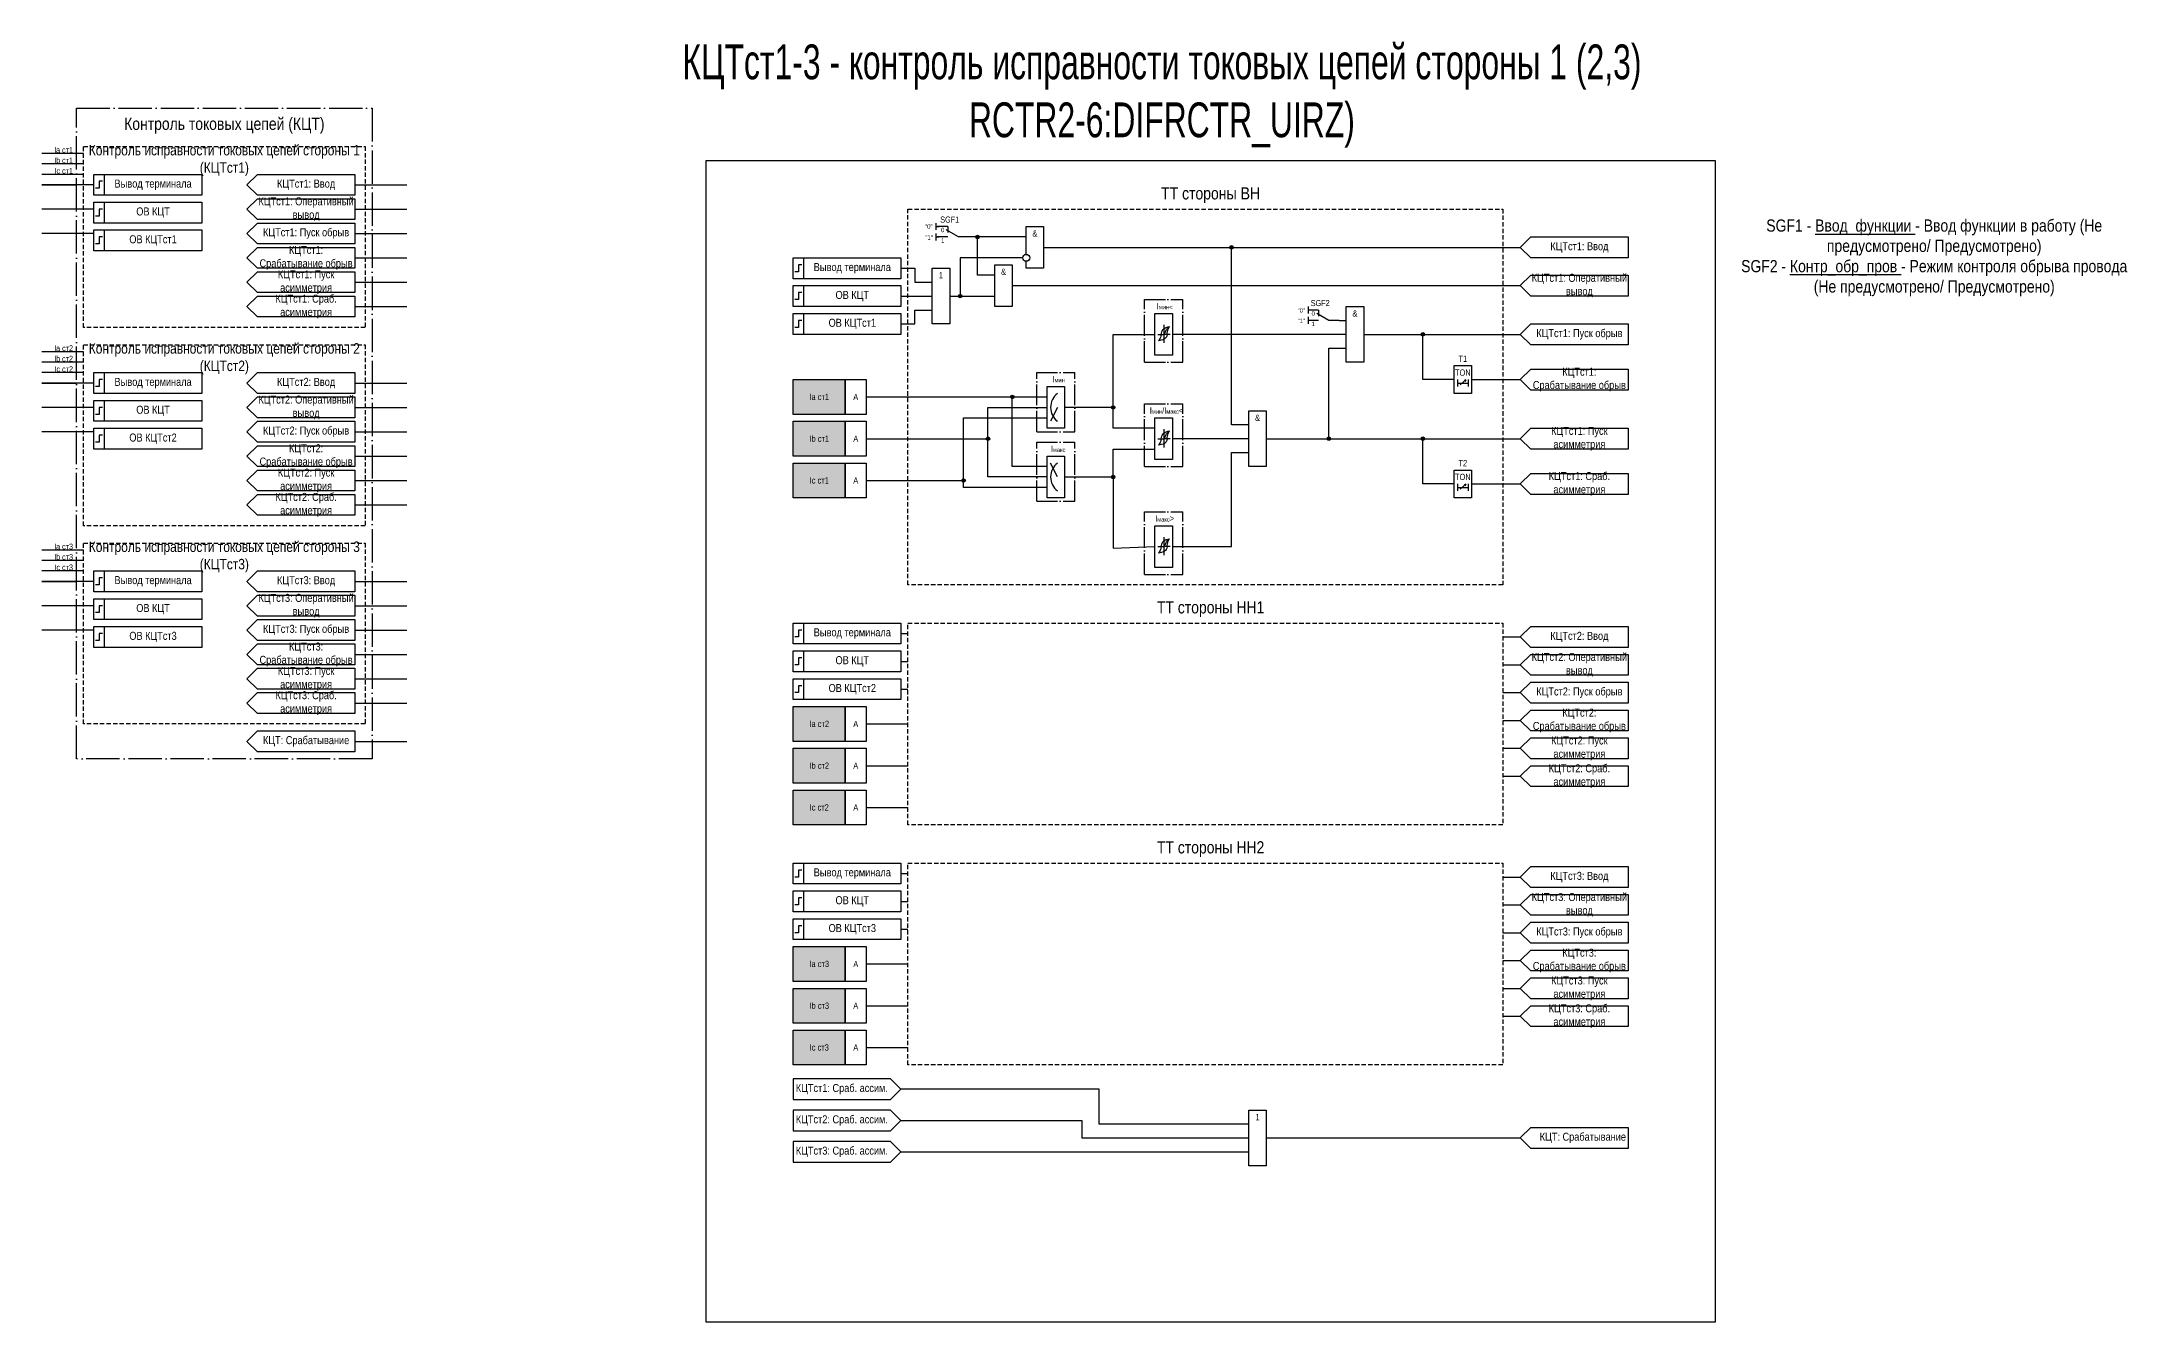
# Model space of a CAD drawing. Header units: millimetres. Extents: x -1365 to 957, y -7 to 368.
# Drawn here: x -1365 to -766, y 0 to 368 of the extents above; entities that cross this region are included whole.
import ezdxf
from ezdxf.enums import TextEntityAlignment as Align

# ---------------------------------------------------------------- set-up
doc = ezdxf.new("R2010")
doc.units = ezdxf.units.MM
doc.linetypes.add('ACAD_ISO04W100', pattern=[30, 24, -3, 0, -3])
doc.linetypes.add('штриховая2', pattern=[0.375, 0.25, -0.125])
doc.layers.add('TEXT', color=7, linetype='Continuous', lineweight=25)
doc.layers.add('Основная', color=7, linetype='Continuous')
doc.styles.add('1.8_Gost_RD', font='ARIALN.TTF', dxfattribs={"height": 1.8})
doc.styles.add('2.5_Gost_RD', font='ARIALN.TTF', dxfattribs={"height": 2.5})
doc.styles.add('3.5_Gost_RD', font='ARIALN.TTF', dxfattribs={"height": 3.5})
doc.styles.add('Вывод', font='ARIALN.TTF', dxfattribs={"height": 2.5})
doc.styles.add('Компонент', font='ARIALN.TTF', dxfattribs={"height": 3.5})

# ---------------------------------------------------------------- blocks, each defined once
blk = doc.blocks.new('*U70')
at = {"layer": 'Основная', "linetype": 'ACAD_ISO04W100', "ltscale": 0.25}
for p, q in [((0, 0), (11, 0)), ((0, -17), (0, 0)), ((11, -17), (11, 0)), ((0, -17), (11, -17))]:
    blk.add_line(p, q, dxfattribs=at)
at = {"layer": 'Основная', "style": 'Компонент'}
blk.add_attdef('ОУ', text='', height=3.5, dxfattribs=at).set_placement((11, 0), align=Align.MIDDLE_CENTER)
blk = doc.blocks.new('Точка')
at = {"ltscale": 100}
h = blk.add_hatch(color=256, dxfattribs=at)
h.dxf.hatch_style = 1
edge = h.paths.add_edge_path()
edge.add_arc((0, 0), 0.5, 0, 360)
blk.add_circle((0, 0), 0.5, dxfattribs=at)
blk = doc.blocks.new('*U71')
at = {"layer": 'Основная', "linetype": 'ACAD_ISO04W100', "ltscale": 0.25}
for p, q in [((0, 0), (11, 0)), ((0, -18), (0, 0)), ((11, -18), (11, 0)), ((0, -18), (11, -18))]:
    blk.add_line(p, q, dxfattribs=at)
at = {"layer": 'Основная', "style": 'Компонент'}
blk.add_attdef('ОУ', text='', height=3.5, dxfattribs=at).set_placement((11, 0), align=Align.MIDDLE_CENTER)
blk = doc.blocks.new('*U80')
at = {"layer": 'Основная', "color": 0}
blk.add_line((0, 0), (7, 4), dxfattribs=at)
at = {"layer": 'Основная', "ltscale": 0.35}
blk.add_line((6, 6), (6, 2.5), dxfattribs=at)
blk = doc.blocks.new('*U91')
at = {"layer": 'Основная', "color": 0}
for p, q in [((-3, 6), (-9, 6)), ((-3, 0), (-9, 0)), ((9, 0), (3, 0))]:
    blk.add_line(p, q, dxfattribs=at)
at = {"layer": 'Основная', "ltscale": 0.25, "xscale": -1}
blk.add_blockref('*U80', (3, 0), dxfattribs=at)
at = {"layer": 'Основная'}
for tag, height, style, p in [('В1', 2.5, 'Вывод', (-13, 6)), ('В2', 2.5, 'Вывод', (-6, 4)), ('ОУ', 3.5, 'Компонент', (-2, 10)), ('В3', 2.5, 'Вывод', (-6, -2))]:
    blk.add_attdef(tag, text='', height=height, dxfattribs=dict(at, style=style)).set_placement(p, align=Align.MIDDLE_CENTER)
blk = doc.blocks.new('*U82')
at = {"layer": 'Основная', "color": 0}
for p, q in [((-3, 6), (-9, 6)), ((-3, 0), (-9, 0)), ((9, 0), (3, 0))]:
    blk.add_line(p, q, dxfattribs=at)
at = {"layer": 'Основная', "ltscale": 0.25, "xscale": -1}
blk.add_blockref('*U80', (3, 0), dxfattribs=at)
at = {"layer": 'Основная'}
for tag, height, style, p in [('В1', 2.5, 'Вывод', (-14, 6)), ('В2', 2.5, 'Вывод', (-6, 4)), ('ОУ', 3.5, 'Компонент', (-2, 10)), ('В3', 2.5, 'Вывод', (-6, -2))]:
    blk.add_attdef(tag, text='', height=height, dxfattribs=dict(at, style=style)).set_placement(p, align=Align.MIDDLE_CENTER)

msp = doc.modelspace()

# ---------------------------------------------------------------- hatches: boundary and pattern name
at = {"ltscale": 100, "true_color": 0xf7941d}
h = msp.add_hatch(color=30, dxfattribs=at)
h.dxf.hatch_style = 1
h.paths.add_polyline_path([(-1149, 271), (-1134, 271), (-1134, 261), (-1149, 261)])
h = msp.add_hatch(color=30, dxfattribs=at)
h.dxf.hatch_style = 1
h.paths.add_polyline_path([(-1149, 259), (-1134, 259), (-1134, 249), (-1149, 249)])
h = msp.add_hatch(color=30, dxfattribs=at)
h.dxf.hatch_style = 1
h.paths.add_polyline_path([(-1149, 247), (-1134, 247), (-1134, 237), (-1149, 237)])
h = msp.add_hatch(color=30, dxfattribs=at)
h.dxf.hatch_style = 1
h.paths.add_polyline_path([(-1149, 177), (-1134, 177), (-1134, 167), (-1149, 167)])
h = msp.add_hatch(color=30, dxfattribs=at)
h.dxf.hatch_style = 1
h.paths.add_polyline_path([(-1149, 165), (-1134, 165), (-1134, 155), (-1149, 155)])
h = msp.add_hatch(color=30, dxfattribs=at)
h.dxf.hatch_style = 1
h.paths.add_polyline_path([(-1149, 153), (-1134, 153), (-1134, 143), (-1149, 143)])
h = msp.add_hatch(color=30, dxfattribs=at)
h.dxf.hatch_style = 1
h.paths.add_polyline_path([(-1149, 108), (-1134, 108), (-1134, 98), (-1149, 98)])
h = msp.add_hatch(color=30, dxfattribs=at)
h.dxf.hatch_style = 1
h.paths.add_polyline_path([(-1149, 96), (-1134, 96), (-1134, 86), (-1149, 86)])
h = msp.add_hatch(color=30, dxfattribs=at)
h.dxf.hatch_style = 1
h.paths.add_polyline_path([(-1149, 84), (-1134, 84), (-1134, 74), (-1149, 74)])

# ---------------------------------------------------------------- linework, layer by layer
at = {"ltscale": 100}
for p, q in [((-1353, 336), (-1365, 336)), ((-1353, 333), (-1365, 333)), ((-1353, 330), (-1365, 330)), ((-1350, 327), (-1365, 327)), ((-1365, 327), (-1355, 327)), ((-1275, 327), (-1260, 327)), ((-1350, 320), (-1365, 320)), ((-1275, 320), (-1260, 320)), ((-1350, 313), (-1365, 313)), ((-1275, 313), (-1260, 313)), ((-1108, 316), (-1108, 314)), ((-1108, 315), (-1107, 315)), ((-1108, 313), (-1108, 311)), ((-1108, 312), (-1107, 312)), ((-1275, 306), (-1260, 306)), ((-1275, 299), (-1260, 299)), ((-1118, 295), (-1109, 295)), ((-1104, 295), (-1091, 295)), ((-1275, 292), (-1260, 292)), ((-1353, 279), (-1365, 279)), ((-1353, 276), (-1365, 276)), ((-1353, 273), (-1365, 273)), ((-1350, 270), (-1365, 270)), ((-1365, 270), (-1355, 270)), ((-1275, 270), (-1260, 270)), ((-1350, 263), (-1365, 263)), ((-1275, 263), (-1260, 263)), ((-1350, 256), (-1365, 256)), ((-1275, 256), (-1260, 256)), ((-1275, 249), (-1260, 249)), ((-1275, 242), (-1260, 242)), ((-1275, 235), (-1260, 235)), ((-1353, 222), (-1365, 222)), ((-1353, 219), (-1365, 219)), ((-1353, 216), (-1365, 216)), ((-1350, 213), (-1365, 213)), ((-1365, 213), (-1355, 213)), ((-1275, 213), (-1260, 213)), ((-1350, 206), (-1365, 206)), ((-1275, 206), (-1260, 206)), ((-1350, 199), (-1365, 199)), ((-1275, 199), (-1260, 199)), ((-1275, 192), (-1260, 192)), ((-1118, 190), (-1116, 190)), ((-1275, 185), (-1260, 185)), ((-1275, 178), (-1260, 178)), ((-1275, 167), (-1260, 167)), ((-1118, 121), (-1116, 121))]:
    msp.add_line(p, q, dxfattribs=at)
at = {"color": 7, "ltscale": 100}
for p, q in [((-957.3, 269.46), (-955.63, 270.95)), ((-955.63, 270.95), (-956.15, 270.73)), ((-955.63, 270.95), (-955.89, 270.48)), ((-1073, 263), (-1075, 259)), ((-1073, 243), (-1075, 247)), ((-1071, 243), (-1066, 243)), ((-957.3, 239.46), (-955.63, 240.95)), ((-955.63, 240.95), (-956.15, 240.73)), ((-955.63, 240.95), (-955.89, 240.48))]:
    msp.add_line(p, q, dxfattribs=at)
at = {"color": 251, "linetype": 'ACAD_ISO04W100', "lineweight": 30, "ltscale": 0.4, "true_color": 0x58595b}
msp.add_lwpolyline([(-1355, 349), (-1270, 349), (-1270, 162), (-1355, 162)], close=True, dxfattribs=at)
at = {"linetype": 'штриховая2', "ltscale": 5}
for points in [[(-1353, 338), (-1272, 338), (-1272, 286), (-1353, 286)], [(-1353, 281), (-1272, 281), (-1272, 229), (-1353, 229)], [(-1353, 224), (-1272, 224), (-1272, 172), (-1353, 172)]]:
    msp.add_lwpolyline(points, close=True, dxfattribs=at)
at = {"ltscale": 100}
for points in [[(-1350, 330), (-1347, 330), (-1347, 324), (-1350, 324)], [(-1350, 330), (-1319, 330), (-1319, 324), (-1350, 324)], [(-1350, 322), (-1347, 322), (-1347, 316), (-1350, 316)], [(-1350, 322), (-1319, 322), (-1319, 316), (-1350, 316)], [(-1350, 314), (-1347, 314), (-1347, 308), (-1350, 308)], [(-1350, 314), (-1319, 314), (-1319, 308), (-1350, 308)], [(-1149, 306), (-1146, 306), (-1146, 300), (-1149, 300)], [(-1149, 306), (-1118, 306), (-1118, 300), (-1149, 300)], [(-1109, 303), (-1104, 303), (-1104, 287), (-1109, 287)], [(-1149, 298), (-1146, 298), (-1146, 292), (-1149, 292)], [(-1149, 298), (-1118, 298), (-1118, 292), (-1149, 292)], [(-1149, 290), (-1146, 290), (-1146, 284), (-1149, 284)], [(-1149, 290), (-1118, 290), (-1118, 284), (-1149, 284)], [(-990, 292), (-985, 292), (-985, 276), (-990, 276)], [(-1350, 273), (-1347, 273), (-1347, 267), (-1350, 267)], [(-1350, 273), (-1319, 273), (-1319, 267), (-1350, 267)], [(-1149, 271), (-1134, 271), (-1134, 261), (-1149, 261)], [(-1134, 271), (-1128, 271), (-1128, 261), (-1134, 261)], [(-959, 275), (-954, 275), (-954, 267), (-959, 267)], [(-1350, 265), (-1347, 265), (-1347, 259), (-1350, 259)], [(-1350, 265), (-1319, 265), (-1319, 259), (-1350, 259)], [(-1076, 269), (-1071, 269), (-1071, 257), (-1076, 257)], [(-1149, 259), (-1134, 259), (-1134, 249), (-1149, 249)], [(-1134, 259), (-1128, 259), (-1128, 249), (-1134, 249)], [(-1018, 262), (-1013, 262), (-1013, 246), (-1018, 246)], [(-1350, 257), (-1347, 257), (-1347, 251), (-1350, 251)], [(-1350, 257), (-1319, 257), (-1319, 251), (-1350, 251)], [(-1149, 247), (-1134, 247), (-1134, 237), (-1149, 237)], [(-1134, 247), (-1128, 247), (-1128, 237), (-1134, 237)], [(-1076, 249), (-1071, 249), (-1071, 237), (-1076, 237)], [(-959, 245), (-954, 245), (-954, 237), (-959, 237)], [(-1350, 216), (-1347, 216), (-1347, 210), (-1350, 210)], [(-1350, 216), (-1319, 216), (-1319, 210), (-1350, 210)], [(-1350, 208), (-1347, 208), (-1347, 202), (-1350, 202)], [(-1350, 208), (-1319, 208), (-1319, 202), (-1350, 202)], [(-1350, 200), (-1347, 200), (-1347, 194), (-1350, 194)], [(-1350, 200), (-1319, 200), (-1319, 194), (-1350, 194)], [(-1149, 201), (-1146, 201), (-1146, 195), (-1149, 195)], [(-1149, 201), (-1118, 201), (-1118, 195), (-1149, 195)], [(-1149, 193), (-1146, 193), (-1146, 187), (-1149, 187)], [(-1149, 193), (-1118, 193), (-1118, 187), (-1149, 187)], [(-1149, 185), (-1146, 185), (-1146, 179), (-1149, 179)], [(-1149, 185), (-1118, 185), (-1118, 179), (-1149, 179)], [(-1149, 177), (-1134, 177), (-1134, 167), (-1149, 167)], [(-1134, 177), (-1128, 177), (-1128, 167), (-1134, 167)], [(-1149, 165), (-1134, 165), (-1134, 155), (-1149, 155)], [(-1134, 165), (-1128, 165), (-1128, 155), (-1134, 155)], [(-1149, 153), (-1134, 153), (-1134, 143), (-1149, 143)], [(-1134, 153), (-1128, 153), (-1128, 143), (-1134, 143)], [(-1149, 132), (-1146, 132), (-1146, 126), (-1149, 126)], [(-1149, 132), (-1118, 132), (-1118, 126), (-1149, 126)], [(-1149, 124), (-1146, 124), (-1146, 118), (-1149, 118)], [(-1149, 124), (-1118, 124), (-1118, 118), (-1149, 118)], [(-1149, 116), (-1146, 116), (-1146, 110), (-1149, 110)], [(-1149, 116), (-1118, 116), (-1118, 110), (-1149, 110)], [(-1149, 108), (-1134, 108), (-1134, 98), (-1149, 98)], [(-1134, 108), (-1128, 108), (-1128, 98), (-1134, 98)], [(-1149, 96), (-1134, 96), (-1134, 86), (-1149, 86)], [(-1134, 96), (-1128, 96), (-1128, 86), (-1134, 86)], [(-1149, 84), (-1134, 84), (-1134, 74), (-1149, 74)], [(-1134, 84), (-1128, 84), (-1128, 74), (-1134, 74)], [(-1018, 61), (-1013, 61), (-1013, 45), (-1018, 45)]]:
    msp.add_lwpolyline(points, close=True, dxfattribs=at)
at = {"color": 6, "ltscale": 100}
msp.add_lwpolyline([(-1174, 334), (-884, 334), (-884, 0), (-1174, 0)], close=True, dxfattribs=at)
at = {"lineweight": 30, "ltscale": 100}
for points in [[(-1347.5, 328), (-1348.5, 328), (-1348.5, 326), (-1349.5, 326)], [(-1347.5, 320), (-1348.5, 320), (-1348.5, 318), (-1349.5, 318)], [(-1347.5, 312), (-1348.5, 312), (-1348.5, 310), (-1349.5, 310)], [(-1146.5, 304), (-1147.5, 304), (-1147.5, 302), (-1148.5, 302)], [(-1146.5, 296), (-1147.5, 296), (-1147.5, 294), (-1148.5, 294)], [(-1146.5, 288), (-1147.5, 288), (-1147.5, 286), (-1148.5, 286)], [(-1347.5, 271), (-1348.5, 271), (-1348.5, 269), (-1349.5, 269)], [(-1347.5, 263), (-1348.5, 263), (-1348.5, 261), (-1349.5, 261)], [(-1347.5, 255), (-1348.5, 255), (-1348.5, 253), (-1349.5, 253)], [(-1347.5, 214), (-1348.5, 214), (-1348.5, 212), (-1349.5, 212)], [(-1347.5, 206), (-1348.5, 206), (-1348.5, 204), (-1349.5, 204)], [(-1347.5, 198), (-1348.5, 198), (-1348.5, 196), (-1349.5, 196)], [(-1146.5, 199), (-1147.5, 199), (-1147.5, 197), (-1148.5, 197)], [(-1146.5, 191), (-1147.5, 191), (-1147.5, 189), (-1148.5, 189)], [(-1146.5, 183), (-1147.5, 183), (-1147.5, 181), (-1148.5, 181)], [(-1146.5, 130), (-1147.5, 130), (-1147.5, 128), (-1148.5, 128)], [(-1146.5, 122), (-1147.5, 122), (-1147.5, 120), (-1148.5, 120)], [(-1146.5, 114), (-1147.5, 114), (-1147.5, 112), (-1148.5, 112)]]:
    msp.add_lwpolyline(points, dxfattribs=at)
at = {"color": 251, "linetype": 'штриховая2', "ltscale": 5, "true_color": 0x58595b}
for points in [[(-1116, 320), (-945, 320), (-945, 212), (-1116, 212)], [(-1116, 201), (-945, 201), (-945, 143), (-1116, 143)], [(-1116, 132), (-945, 132), (-945, 74), (-1116, 74)]]:
    msp.add_lwpolyline(points, close=True, dxfattribs=at)
at = {"ltscale": 100}
for points in [[(-1091, 301), (-1096, 301), (-1096, 312), (-1101, 312)], [(-1082, 312), (-1096, 312)], [(-1083, 306), (-1101, 306), (-1101, 295)], [(-1077, 309), (-940, 309)], [(-1018, 258), (-1023, 258), (-1023, 309)], [(-1118, 303), (-1114, 303), (-1114, 299), (-1109, 299)], [(-1091, 301), (-1096, 301)], [(-1086, 298), (-940, 298)], [(-1118, 287), (-1114, 287), (-1114, 291), (-1109, 291)], [(-992, 288), (-990, 288)], [(-1057, 263), (-1057, 284), (-1045, 284)], [(-990, 284), (-1040, 284)], [(-985, 284), (-940, 284)], [(-959, 271), (-968, 271), (-968, 284)], [(-1013, 254), (-995, 254), (-995, 280), (-990, 280)], [(-958, 271), (-958, 269)], [(-958, 270), (-955, 270)], [(-955, 271), (-955, 269)], [(-954, 271), (-940, 271)], [(-1076, 246), (-1086, 246), (-1086, 266)], [(-1128, 254), (-1093, 254), (-1093, 263), (-1076, 263)], [(-1128, 242), (-1100, 242), (-1100, 260), (-1076, 260)], [(-1045, 257), (-1057, 257), (-1057, 263), (-1071, 263)], [(-1076, 243), (-1093, 243), (-1093, 254)], [(-1018, 254), (-1040, 254)], [(-995, 254), (-940, 254)], [(-959, 241), (-968, 241), (-968, 254)], [(-1071, 243), (-1057, 243), (-1057, 251), (-1045, 251)], [(-1040, 223), (-1023, 223), (-1023, 250), (-1018, 250)], [(-1076, 240), (-1100, 240), (-1100, 242)], [(-1057, 243), (-1057, 222.5), (-1045, 223)], [(-958, 241), (-958, 239)], [(-958, 240), (-955, 240)], [(-955, 241), (-955, 239)], [(-954, 241), (-940, 241)], [(-1118, 198), (-1116, 198)], [(-945, 197), (-940, 197)], [(-945, 189), (-940, 189)], [(-1118, 182), (-1116, 182)], [(-945, 181), (-940, 181)], [(-945, 173), (-940, 173)], [(-945, 165), (-940, 165)], [(-1128, 160), (-1116, 160)], [(-945, 157), (-940, 157)], [(-1128, 148), (-1116, 148)], [(-1118, 129), (-1116, 129)], [(-945, 128), (-940, 128)], [(-945, 120), (-940, 120)], [(-1118, 113), (-1116, 113)], [(-945, 112), (-940, 112)], [(-945, 104), (-940, 104)], [(-945, 96), (-940, 96)], [(-1128, 91), (-1116, 91)], [(-945, 88), (-940, 88)], [(-1128, 79), (-1116, 79)], [(-1018, 57), (-1061, 57), (-1061, 67), (-1118, 67)], [(-1118, 58), (-1066, 58), (-1066, 53), (-1018, 53)], [(-1118, 49), (-1018, 49)], [(-1013, 53), (-940, 53)]]:
    msp.add_lwpolyline(points, dxfattribs=at)
at = {"color": 7, "ltscale": 100}
for centre in [(-1070, 263), (-1070, 243)]:
    msp.add_arc(centre, 5, 126.8699, 233.1301, dxfattribs=at)
at = {"layer": 'Основная', "ltscale": 100}
for p, q in [((-1045, 288.5), (-1045, 290)), ((-1045, 290), (-1040, 290)), ((-1045, 281), (-1045, 289)), ((-1040, 290), (-1040, 284)), ((-1001, 292), (-1001, 290)), ((-1001, 289), (-1001, 287)), ((-1040, 284), (-1040, 278)), ((-1045, 278), (-1045, 281)), ((-1040, 278), (-1045, 278)), ((-1045, 258.5), (-1045, 260)), ((-1045, 260), (-1040, 260)), ((-1045, 251), (-1045, 259)), ((-1040, 260), (-1040, 254)), ((-1040, 254), (-1040, 248)), ((-1045, 248), (-1045, 251)), ((-1040, 248), (-1045, 248)), ((-1045, 227.5), (-1045, 229)), ((-1045, 229), (-1040, 229)), ((-1045, 220), (-1045, 228)), ((-1040, 229), (-1040, 223)), ((-1040, 223), (-1040, 217)), ((-1045, 217), (-1045, 220)), ((-1040, 217), (-1045, 217))]:
    msp.add_line(p, q, dxfattribs=at)
at = {"layer": 'Основная', "color": 7, "ltscale": 100}
for p, q in [((-1044.21, 284), (-1042.4, 284)), ((-1040.58, 284), (-1042.4, 284)), ((-1128, 266), (-1076, 266)), ((-1044.21, 254), (-1042.4, 254)), ((-1040.58, 254), (-1042.4, 254)), ((-1044.21, 223), (-1042.4, 223)), ((-1040.58, 223), (-1042.4, 223)), ((-1128, 172), (-1116, 172)), ((-1128, 103), (-1116, 103))]:
    msp.add_line(p, q, dxfattribs=at)
at = {"layer": 'Основная'}
for p, q in [((-1042.4, 286.72), (-1042.4, 281.52)), ((-1042.4, 256.72), (-1042.4, 251.52)), ((-1042.4, 225.72), (-1042.4, 220.52))]:
    msp.add_line(p, q, dxfattribs=at)
at = {"layer": 'Основная', "ltscale": 100}
for points in [[(-1275, 330), (-1275, 324), (-1303, 324), (-1306, 327), (-1303, 330)], [(-1275, 323), (-1275, 317), (-1303, 317), (-1306, 320), (-1303, 323)], [(-1275, 316), (-1275, 310), (-1303, 310), (-1306, 313), (-1303, 316)], [(-909, 312), (-909, 306), (-937, 306), (-940, 309), (-937, 312)], [(-1275, 309), (-1275, 303), (-1303, 303), (-1306, 306), (-1303, 309)], [(-1275, 302), (-1275, 296), (-1303, 296), (-1306, 299), (-1303, 302)], [(-1091, 304), (-1086, 304), (-1086, 292), (-1091, 292)], [(-909, 301), (-909, 295), (-937, 295), (-940, 298), (-937, 301)], [(-1275, 295), (-1275, 289), (-1303, 289), (-1306, 292), (-1303, 295)], [(-909, 287), (-909, 281), (-937, 281), (-940, 284), (-937, 287)], [(-1275, 273), (-1275, 267), (-1303, 267), (-1306, 270), (-1303, 273)], [(-909, 274), (-909, 268), (-937, 268), (-940, 271), (-937, 274)], [(-1275, 266), (-1275, 260), (-1303, 260), (-1306, 263), (-1303, 266)], [(-1275, 259), (-1275, 253), (-1303, 253), (-1306, 256), (-1303, 259)], [(-1275, 252), (-1275, 246), (-1303, 246), (-1306, 249), (-1303, 252)], [(-909, 257), (-909, 251), (-937, 251), (-940, 254), (-937, 257)], [(-1275, 245), (-1275, 239), (-1303, 239), (-1306, 242), (-1303, 245)], [(-909, 244), (-909, 238), (-937, 238), (-940, 241), (-937, 244)], [(-1275, 238), (-1275, 232), (-1303, 232), (-1306, 235), (-1303, 238)], [(-1275, 216), (-1275, 210), (-1303, 210), (-1306, 213), (-1303, 216)], [(-1275, 209), (-1275, 203), (-1303, 203), (-1306, 206), (-1303, 209)], [(-1275, 202), (-1275, 196), (-1303, 196), (-1306, 199), (-1303, 202)], [(-909, 200), (-909, 194), (-937, 194), (-940, 197), (-937, 200)], [(-1275, 195), (-1275, 189), (-1303, 189), (-1306, 192), (-1303, 195)], [(-909, 192), (-909, 186), (-937, 186), (-940, 189), (-937, 192)], [(-1275, 188), (-1275, 182), (-1303, 182), (-1306, 185), (-1303, 188)], [(-1275, 181), (-1275, 175), (-1303, 175), (-1306, 178), (-1303, 181)], [(-909, 184), (-909, 178), (-937, 178), (-940, 181), (-937, 184)], [(-909, 176), (-909, 170), (-937, 170), (-940, 173), (-937, 176)], [(-1275, 170), (-1275, 164), (-1303, 164), (-1306, 167), (-1303, 170)], [(-909, 168), (-909, 162), (-937, 162), (-940, 165), (-937, 168)], [(-909, 160), (-909, 154), (-937, 154), (-940, 157), (-937, 160)], [(-909, 131), (-909, 125), (-937, 125), (-940, 128), (-937, 131)], [(-909, 123), (-909, 117), (-937, 117), (-940, 120), (-937, 123)], [(-909, 115), (-909, 109), (-937, 109), (-940, 112), (-937, 115)], [(-909, 107), (-909, 101), (-937, 101), (-940, 104), (-937, 107)], [(-909, 99), (-909, 93), (-937, 93), (-940, 96), (-937, 99)], [(-909, 91), (-909, 85), (-937, 85), (-940, 88), (-937, 91)], [(-1149, 70), (-1149, 64), (-1121, 64), (-1118, 67), (-1121, 70)], [(-1149, 61), (-1149, 55), (-1121, 55), (-1118, 58), (-1121, 61)], [(-909, 56), (-909, 50), (-937, 50), (-940, 53), (-937, 56)], [(-1149, 52), (-1149, 46), (-1121, 46), (-1118, 49), (-1121, 52)]]:
    msp.add_lwpolyline(points, close=True, dxfattribs=at)
msp.add_lwpolyline([(-1082, 307), (-1082, 315), (-1077, 315), (-1077, 303), (-1082, 303), (-1082, 305)], dxfattribs=at)
msp.add_circle((-1082, 306), 1, dxfattribs=at)
at = {"layer": 'Основная'}
for points in [[(-1043.2, 283.92), (-1043.4, 283.13), (-1044, 282.12)], [(-1041.52, 283.92), (-1041.75, 283.13), (-1042.24, 282.67), (-1044, 282.12)], [(-1043.2, 283.92), (-1043.05, 284.71), (-1042.56, 285.54), (-1040.8, 286.26)], [(-1042.4, 284), (-1042, 284.72), (-1041.53, 285.6), (-1040.8, 286.26)], [(-1041.52, 283.92), (-1041.4, 284.71), (-1041.19, 285.54), (-1040.8, 286.26)], [(-1043.2, 253.92), (-1043.4, 253.13), (-1044, 252.12)], [(-1041.52, 253.92), (-1041.75, 253.13), (-1042.24, 252.67), (-1044, 252.12)], [(-1043.2, 253.92), (-1043.05, 254.71), (-1042.56, 255.54), (-1040.8, 256.26)], [(-1042.4, 254), (-1042, 254.72), (-1041.53, 255.6), (-1040.8, 256.26)], [(-1041.52, 253.92), (-1041.4, 254.71), (-1041.19, 255.54), (-1040.8, 256.26)], [(-1043.2, 222.92), (-1043.4, 222.13), (-1044, 221.12)], [(-1041.52, 222.92), (-1041.75, 222.13), (-1042.24, 221.67), (-1044, 221.12)], [(-1043.2, 222.92), (-1043.05, 223.71), (-1042.56, 224.54), (-1040.8, 225.26)], [(-1042.4, 223), (-1042, 223.72), (-1041.53, 224.6), (-1040.8, 225.26)], [(-1041.52, 222.92), (-1041.4, 223.71), (-1041.19, 224.54), (-1040.8, 225.26)]]:
    msp.add_spline(points, degree=3, dxfattribs=at)

# ---------------------------------------------------------------- block references
at = {"layer": 'Основная', "ltscale": 0.25, "xscale": 0.5, "yscale": 0.5, "zscale": 0.5}
msp.add_blockref('*U82', (-1103, 312), dxfattribs=at).add_auto_attribs({'ОУ': 'SGF1', 'В1': '"0"', 'В2': '0', 'В3': '1'})
at = {"layer": 'Основная', "ltscale": 100}
for p in [(-1096, 312), (-1023, 309), (-1101, 295), (-968, 284), (-1086, 266), (-1057, 263), (-1093, 254), (-995, 254), (-968, 254), (-1100, 242), (-1057, 243)]:
    msp.add_blockref('Точка', p, dxfattribs=at)
at = {"layer": 'Основная', "ltscale": 0.25}
for name, p in [('*U71', (-1048, 294)), ('*U70', (-1079, 273)), ('*U71', (-1048, 264)), ('*U70', (-1079, 253)), ('*U71', (-1048, 233))]:
    msp.add_blockref(name, p, dxfattribs=at)
ref = msp.add_blockref('*U91', (-996.5, 288), dxfattribs=dict(at, xscale=0.5, yscale=0.5, zscale=0.5))
ref.add_attrib('ОУ', 'SGF2', dxfattribs={"height": 1.75, "style": 'Компонент'}).set_placement((-997.5, 293), align=Align.MIDDLE_CENTER)
ref.add_attrib('В2', '0', dxfattribs={"height": 1.25, "style": 'Вывод'}).set_placement((-999.5, 290), align=Align.MIDDLE_CENTER)
ref.add_attrib('В3', '1', dxfattribs={"height": 1.25, "style": 'Вывод'}).set_placement((-999.5, 287), align=Align.MIDDLE_CENTER)

# ---------------------------------------------------------------- texts
at = {"color": 2, "ltscale": 100, "insert": (-1043, 352.5), "char_height": 10, "width": 290, "attachment_point": 5, "style": '3.5_Gost_RD'}
msp.add_mtext('{\\W0.8;\\C3;КЦТст1-3 - контроль исправности токовых цепей стороны 1 (2,3) RCTR2-6:DIFRCTR_UIRZ)}', dxfattribs=at)
at = {"color": 30, "ltscale": 100, "attachment_point": 5, "style": '3.5_Gost_RD'}
for s, insert, char_height, width in [('Контроль токовых цепей (КЦТ)', (-1312.5, 344), 3.5, 85), ('Контроль исправности токовых цепей стороны 1 (КЦТст1)', (-1312.5, 334), 3, 81), ('SGF1 - {\\LВвод_функции} - Ввод функции в работу (Не предусмотрено/ Предусмотрено)\\PSGF2 - {\\LКонтр_обр_пров} - Режим контроля обрыва провода (Не предусмотрено/ Предусмотрено)', (-821, 306), 3.5, 111.8874), ('Контроль исправности токовых цепей стороны 2 (КЦТст2)', (-1312.5, 277), 3, 81), ('Контроль исправности токовых цепей стороны 3 (КЦТст3)', (-1312.5, 220), 3, 81)]:
    msp.add_mtext(s, dxfattribs=dict(at, insert=insert, char_height=char_height, width=width))
at = {"ltscale": 100}
for s, insert, char_height, width, attachment_point, style in [('{\\H0.72x;\\T0.8;I\\T1;а ст1}', (-1356, 337), 2.3, 10.5519, 6, '2.5_Gost_RD'), ('{\\H0.72x;\\T0.8;I\\T1;b ст1}', (-1356, 334), 2.3, 10.5519, 6, '2.5_Gost_RD'), ('{\\H0.72x;\\T0.8;I\\T1;c ст1}', (-1356, 331), 2.3, 10.5519, 6, '2.5_Gost_RD'), ('Вывод терминала', (-1333, 327), 2.3, 28, 5, '2.5_Gost_RD'), ('Вывод терминала', (-1132, 303), 2.3, 28, 5, '2.5_Gost_RD'), ('1', (-1106.5, 301), 1.8, 5, 5, '2.5_Gost_RD'), ('{\\H0.72x;\\T0.8;I\\T1;а ст2}', (-1356, 280), 2.3, 10.5519, 6, '2.5_Gost_RD'), ('{\\H0.72x;\\T0.8;I\\T1;b ст2}', (-1356, 277), 2.3, 10.5519, 6, '2.5_Gost_RD'), ('T1', (-956.5, 277), 1.8, 5, 5, '2.5_Gost_RD'), ('{\\H0.72x;\\T0.8;I\\T1;c ст2}', (-1356, 274), 2.3, 10.5519, 6, '2.5_Gost_RD'), ('Вывод терминала', (-1333, 270), 2.3, 28, 5, '2.5_Gost_RD'), ('TON', (-956.5, 273), 1.8, 5, 5, '2.5_Gost_RD'), ('Ia ст1', (-1141.5, 266), 1.8, 15, 5, '1.8_Gost_RD'), ('А', (-1131, 266), 1.8, 6, 5, '1.8_Gost_RD'), ('Ib ст1', (-1141.5, 254), 1.8, 15, 5, '1.8_Gost_RD'), ('А', (-1131, 254), 1.8, 6, 5, '1.8_Gost_RD'), ('T2', (-956.5, 247), 1.8, 5, 5, '2.5_Gost_RD'), ('Ic ст1', (-1141.5, 242), 1.8, 15, 5, '1.8_Gost_RD'), ('А', (-1131, 242), 1.8, 6, 5, '1.8_Gost_RD'), ('TON', (-956.5, 243), 1.8, 5, 5, '2.5_Gost_RD'), ('{\\H0.72x;\\T0.8;I\\T1;а ст3}', (-1356, 223), 2.3, 10.5519, 6, '2.5_Gost_RD'), ('{\\H0.72x;\\T0.8;I\\T1;b ст3}', (-1356, 220), 2.3, 10.5519, 6, '2.5_Gost_RD'), ('{\\H0.72x;\\T0.8;I\\T1;c ст3}', (-1356, 217), 2.3, 10.5519, 6, '2.5_Gost_RD'), ('Вывод терминала', (-1333, 213), 2.3, 28, 5, '2.5_Gost_RD'), ('Вывод терминала', (-1132, 198), 2.3, 28, 5, '2.5_Gost_RD'), ('Ia ст2', (-1141.5, 172), 1.8, 15, 5, '1.8_Gost_RD'), ('А', (-1131, 172), 1.8, 6, 5, '1.8_Gost_RD'), ('Ib ст2', (-1141.5, 160), 1.8, 15, 5, '1.8_Gost_RD'), ('А', (-1131, 160), 1.8, 6, 5, '1.8_Gost_RD'), ('Ic ст2', (-1141.5, 148), 1.8, 15, 5, '1.8_Gost_RD'), ('А', (-1131, 148), 1.8, 6, 5, '1.8_Gost_RD'), ('Вывод терминала', (-1132, 129), 2.3, 28, 5, '2.5_Gost_RD'), ('Ia ст3', (-1141.5, 103), 1.8, 15, 5, '1.8_Gost_RD'), ('А', (-1131, 103), 1.8, 6, 5, '1.8_Gost_RD'), ('Ib ст3', (-1141.5, 91), 1.8, 15, 5, '1.8_Gost_RD'), ('А', (-1131, 91), 1.8, 6, 5, '1.8_Gost_RD'), ('Ic ст3', (-1141.5, 79), 1.8, 15, 5, '1.8_Gost_RD'), ('А', (-1131, 79), 1.8, 6, 5, '1.8_Gost_RD')]:
    msp.add_mtext(s, dxfattribs=dict(at, insert=insert, char_height=char_height, width=width, attachment_point=attachment_point, style=style))
at = {"color": 251, "ltscale": 100, "true_color": 0x58595b, "char_height": 3.5, "width": 130, "attachment_point": 5, "style": '3.5_Gost_RD'}
for s, insert in [('\\pt108.5;ТТ стороны ВН', (-1029, 324)), ('\\pt108.5;ТТ стороны НН1', (-1029, 205)), ('\\pt108.5;ТТ стороны НН2', (-1029, 136))]:
    msp.add_mtext(s, dxfattribs=dict(at, insert=insert))
at = {"ltscale": 100, "insert": (-1111, 312.5), "char_height": 1.25, "attachment_point": 1, "style": '3.5_Gost_RD'}
msp.add_mtext_dynamic_manual_height_columns('"1"', width=2, gutter_width=17.5, heights=[0], dxfattribs=at)
at = {"color": 7, "ltscale": 100, "char_height": 1.8, "attachment_point": 1, "style": '1.8_Gost_RD'}
for s, insert in [('\\pi1.52179;I{\\H0.66667x;мин}', (-1076, 272)), ('\\pi1.0688;I{\\H0.66667x;макс}', (-1076, 252))]:
    msp.add_mtext_dynamic_manual_height_columns(s, width=11, gutter_width=17.5, heights=[0], dxfattribs=dict(at, insert=insert))
at = {"layer": 'TEXT', "color": 0, "ltscale": 100, "char_height": 2.3, "width": 28, "attachment_point": 5, "style": '2.5_Gost_RD'}
for insert in [(-1333, 319), (-1132, 295), (-1333, 262), (-1333, 205), (-1132, 190), (-1132, 121)]:
    msp.add_mtext('{\\C256;ОВ КЦТ}', dxfattribs=dict(at, insert=insert))
at = {"layer": 'Основная', "ltscale": 100, "attachment_point": 5, "style": '2.5_Gost_RD'}
for s, insert, char_height, width in [('КЦТст1: Ввод', (-1289, 327), 2.3, 28), ('&', (-1079.5, 313), 1.8, 5), ('КЦТст1: Ввод', (-923, 309), 2.3, 28), ('&', (-1088.5, 302), 1.8, 5), ('&', (-987.5, 290), 1.8, 5), ('КЦТст2: Ввод', (-1289, 270), 2.3, 28), ('&', (-1015.5, 260), 1.8, 5), ('КЦТст3: Ввод', (-1289, 213), 2.3, 28), ('КЦТст2: Ввод', (-923, 197), 2.3, 28), ('КЦТст3: Ввод', (-923, 128), 2.3, 28), ('1', (-1015.5, 59), 1.8, 5)]:
    msp.add_mtext(s, dxfattribs=dict(at, insert=insert, char_height=char_height, width=width))
at = {"layer": 'Основная', "color": 0, "ltscale": 100, "char_height": 2.3, "attachment_point": 5, "style": '2.5_Gost_RD'}
for s, insert, width in [('{\\C256;КЦТст1: Оперативный вывод}', (-1289, 320), 28), ('{\\C256;ОВ КЦТст1}', (-1333, 311), 28), ('{\\C256;КЦТст1: Пуск обрыв}', (-1289, 313), 28), ('{\\C256;КЦТст1: Срабатывание обрыв}', (-1289, 306), 28), ('{\\C256;КЦТст1: Пуск асимметрия}', (-1289, 299), 28), ('{\\C256;КЦТст1: Оперативный вывод}', (-923, 298), 28), ('{\\C256;КЦТст1: Сраб. асимметрия}', (-1289, 292), 28), ('{\\C256;ОВ КЦТст1}', (-1132, 287), 28), ('{\\C256;КЦТст1: Пуск обрыв}', (-923, 284), 28), ('{\\C256;КЦТст1: Срабатывание обрыв}', (-923, 271), 28), ('{\\C256;КЦТст2: Оперативный вывод}', (-1289, 263), 28), ('{\\C256;ОВ КЦТст2}', (-1333, 254), 28), ('{\\C256;КЦТст2: Срабатывание обрыв}', (-1289, 249), 28), ('{\\C256;КЦТст2: Пуск обрыв}', (-1289, 256), 28), ('{\\C256;КЦТст1: Пуск асимметрия}', (-923, 254), 28), ('{\\C256;КЦТст2: Пуск асимметрия}', (-1289, 242), 28), ('{\\C256;КЦТст1: Сраб. асимметрия}', (-923, 241), 28), ('{\\C256;КЦТст2: Сраб. асимметрия}', (-1289, 235), 28), ('{\\C256;КЦТст3: Оперативный вывод}', (-1289, 206), 28), ('{\\C256;ОВ КЦТст3}', (-1333, 197), 28), ('{\\C256;КЦТст3: Пуск обрыв}', (-1289, 199), 28), ('{\\C256;КЦТст3: Срабатывание обрыв}', (-1289, 192), 28), ('{\\C256;КЦТст2: Оперативный вывод}', (-923, 189), 28), ('{\\C256;КЦТст3: Пуск асимметрия}', (-1289, 185), 28), ('{\\C256;КЦТст3: Сраб. асимметрия}', (-1289, 178), 28), ('{\\C256;ОВ КЦТст2}', (-1132, 182), 28), ('{\\C256;КЦТст2: Пуск обрыв}', (-923, 181), 28), ('{\\C256;КЦТст2: Срабатывание обрыв}', (-923, 173), 28), ('{\\C256;КЦТ: Срабатывание}', (-1289, 167), 28), ('{\\C256;КЦТст2: Пуск асимметрия}', (-923, 165), 28), ('{\\C256;КЦТст2: Сраб. асимметрия}', (-923, 157), 28), ('{\\C256;КЦТст3: Оперативный вывод}', (-923, 120), 28), ('{\\C256;ОВ КЦТст3}', (-1132, 113), 28), ('{\\C256;КЦТст3: Пуск обрыв}', (-923, 112), 28), ('{\\C256;КЦТст3: Срабатывание обрыв}', (-923, 104), 28), ('{\\C256;КЦТст3: Пуск асимметрия}', (-923, 96), 28), ('{\\C256;КЦТст3: Сраб. асимметрия}', (-923, 88), 28), ('{\\C256;КЦТст1: Сраб. ассим.}', (-1135, 67), 28), ('{\\C256;КЦТст2: Сраб. ассим.}', (-1135, 58), 28), ('{\\C256;КЦТ: Срабатывание}', (-922, 53), 26.5083), ('{\\C256;КЦТст3: Сраб. ассим.}', (-1135, 49), 28)]:
    msp.add_mtext(s, dxfattribs=dict(at, insert=insert, width=width))
at = {"layer": 'Основная', "color": 7, "ltscale": 100, "char_height": 1.8, "attachment_point": 1, "style": '1.8_Gost_RD'}
for s, width, insert in [('\\pi1.52179;I{\\H0.66667x;мин<}', 4, (-1046, 293)), ('\\pi1.52179;I{\\H0.66667x;мин\\H1.5x;/}I{\\H0.66667x;макс\\H1.5x;<}', 10, (-1048, 263)), ('\\pi1.0688;I{\\H0.66667x;макс\\H1.5x;>}', 5, (-1046, 232))]:
    msp.add_mtext_dynamic_manual_height_columns(s, width=width, gutter_width=17.5, heights=[0], dxfattribs=dict(at, insert=insert))
at = {"layer": 'Основная', "ltscale": 100, "char_height": 1.25, "attachment_point": 1, "style": '3.5_Gost_RD'}
for s, insert in [('"0"', (-1004, 291.5)), ('"1"', (-1004, 288.5))]:
    msp.add_mtext_dynamic_manual_height_columns(s, width=2, gutter_width=17.5, heights=[0], dxfattribs=dict(at, insert=insert))

doc.saveas('drawing.dxf')
